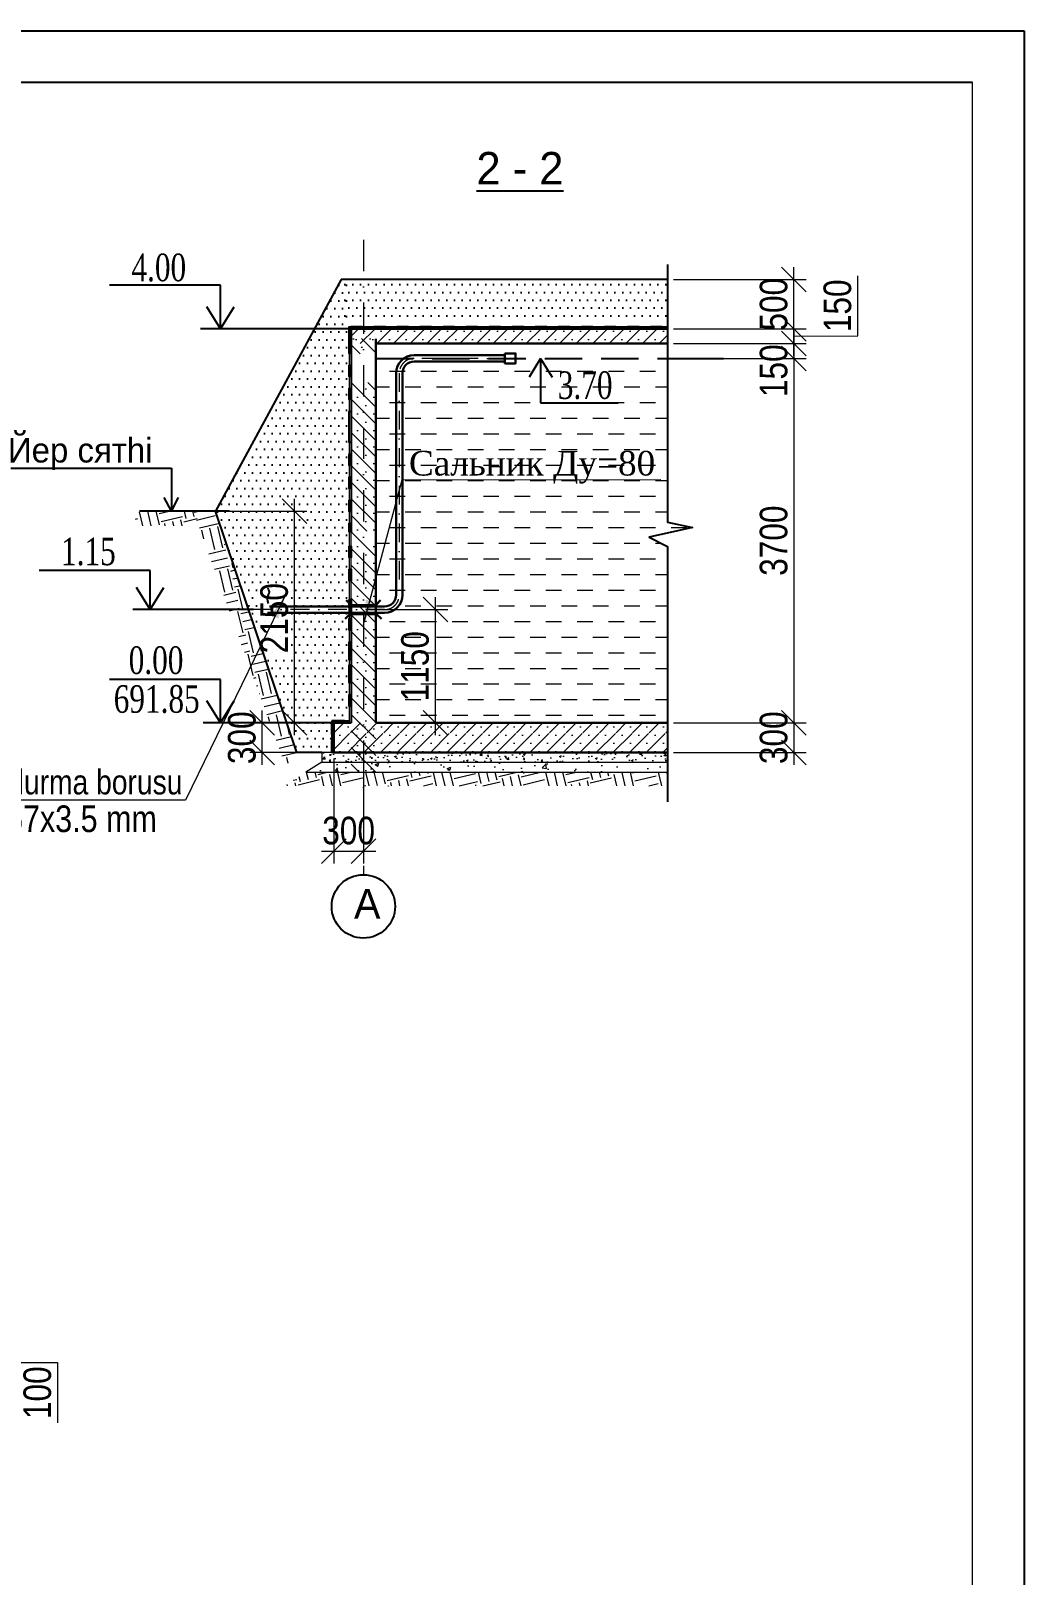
# Model space of a CAD drawing. Header units: millimetres. Extents: x 1177285 to 1225570, y -905119 to -683091.
# Drawn here: x 1215494 to 1225570, y -858429 to -842756 of the extents above; entities that cross this region are included whole.
import ezdxf

# ---------------------------------------------------------------- set-up
doc = ezdxf.new("R2010")
doc.units = ezdxf.units.MM
doc.linetypes.add('DASHDOT', pattern=[25.4, 12.7, -6.35, 0, -6.35])
doc.linetypes.add('DASHEDX2', pattern=[38.1, 25.4, -12.7])
doc.layers.add('Annotation - Text', color=7, linetype='Continuous')
doc.layers.add('Layer3', color=7, linetype='Continuous', lineweight=13)
doc.styles.add('400', font='times.ttf', dxfattribs={"width": 0.75, "height": 300})
doc.styles.get("Standard").update_dxf_attribs({"font": 'a3ar(la).ttf'})
doc.styles.add('style3', font='ARIAAL_.TTF', dxfattribs={"height": 300})
doc.styles.add('style6', font='ARIALN.TTF', dxfattribs={"height": 300})
doc.styles.add('Times New  Roman', font='times.ttf')
doc.styles.add('yazitipi', font='ARIALN.TTF')
doc.dimstyles.new('sevda', dxfattribs={"dimscale": 100, "dimtxt": 2.8, "dimasz": 2.5, "dimexe": 1.25, "dimexo": 0.625, "dimtad": 1, "dimtxsty": 'yazitipi', "dimblk": 'OBLIQUE', "dimcen": 2.5, "dimdle": 1.25, "dimclrd": 253, "dimclre": 253, "dimclrt": 73, "dimaunit": 1, "dimadec": 3, "dimazin": 0, "dimtfac": 1, "dimtmove": 1, "dimatfit": 3, "dimfxl": 1, "dimlwd": 13, "dimlwe": 13, "dimarcsym": 0})

# ---------------------------------------------------------------- blocks, each defined once
blk = doc.blocks.new('ntnntyht')
at = {"color": 1, "lineweight": 25}
blk.add_line((1961564, -20955), (2003567, -20955), dxfattribs=at)
at = {"lineweight": 25}
blk.add_line((2003567, -20955), (2003567, -50629), dxfattribs=at)
at = {"color": 1, "lineweight": 25, "ltscale": 15}
blk.add_line((2003045, -21477), (1963653, -21477), dxfattribs=at)
at = {"lineweight": 5, "ltscale": 15}
blk.add_line((2003045, -50106), (2003045, -21477), dxfattribs=at)
blk = doc.blocks.new('_Oblique')
at = {"color": 0, "linetype": 'ByBlock', "lineweight": -2}
blk.add_line((-0.5, -0.5), (0.5, 0.5), dxfattribs=at)
blk = doc.blocks.new('*D136')
at = {"color": 253, "lineweight": 13, "ltscale": 15, "transparency": 16777216}
for p, q in [((1218567, -850142), (1218567, -851205)), ((1218867, -850142), (1218867, -851205)), ((1218442, -851080), (1218992, -851080))]:
    blk.add_line(p, q, dxfattribs=at)
at = {"layer": 'Defpoints', "color": 0, "lineweight": 30, "ltscale": 15, "transparency": 16777216}
for p in [(1218567, -850080), (1218867, -850080), (1218867, -851080)]:
    blk.add_point(p, dxfattribs=at)
at = {"color": 253, "lineweight": 13, "ltscale": 15, "transparency": 16777216, "xscale": 250, "yscale": 250, "zscale": 250, "rotation": 180}
blk.add_blockref('_Oblique', (1218567, -851080), dxfattribs=at)
at = {"color": 253, "lineweight": 13, "ltscale": 15, "transparency": 16777216, "xscale": 250, "yscale": 250, "zscale": 250}
blk.add_blockref('_Oblique', (1218867, -851080), dxfattribs=at)
at = {"color": 73, "ltscale": 15, "transparency": 16777216, "insert": (1218717, -850874), "char_height": 280, "attachment_point": 5, "style": 'yazitipi'}
blk.add_mtext('300', dxfattribs=at)
blk = doc.blocks.new('*D129')
at = {"color": 253, "lineweight": 13, "ltscale": 15, "transparency": 16777216}
for p, q in [((1217840, -850205), (1217840, -849655)), ((1218059, -849780), (1217715, -849780)), ((1218270, -850080), (1217715, -850080))]:
    blk.add_line(p, q, dxfattribs=at)
at = {"layer": 'Defpoints', "color": 0, "lineweight": 30, "ltscale": 15, "transparency": 16777216}
for p in [(1217840, -849780), (1218122, -849780), (1218332, -850080)]:
    blk.add_point(p, dxfattribs=at)
at = {"color": 253, "lineweight": 13, "ltscale": 15, "transparency": 16777216, "xscale": 250, "yscale": 250, "zscale": 250}
for p, rotation in [((1217840, -849780), 90), ((1217840, -850080), 270)]:
    blk.add_blockref('_Oblique', p, dxfattribs=dict(at, rotation=rotation))
at = {"color": 73, "ltscale": 15, "transparency": 16777216, "insert": (1217635, -849930), "char_height": 280, "attachment_point": 5, "rotation": 90, "style": 'yazitipi'}
blk.add_mtext('300', dxfattribs=at)
blk = doc.blocks.new('*D130')
at = {"color": 253, "lineweight": 13, "ltscale": 15, "transparency": 16777216}
for p, q in [((1217428, -847630), (1218293, -847630)), ((1218168, -849905), (1218168, -847505)), ((1218173, -849780), (1218043, -849780))]:
    blk.add_line(p, q, dxfattribs=at)
at = {"layer": 'Defpoints', "color": 0, "lineweight": 30, "ltscale": 15, "transparency": 16777216}
for p in [(1217366, -847630), (1218168, -847630), (1218236, -849780)]:
    blk.add_point(p, dxfattribs=at)
at = {"color": 253, "lineweight": 13, "ltscale": 15, "transparency": 16777216, "xscale": 250, "yscale": 250, "zscale": 250}
for p, rotation in [((1218168, -847630), 90), ((1218168, -849780), 270)]:
    blk.add_blockref('_Oblique', p, dxfattribs=dict(at, rotation=rotation))
at = {"color": 73, "ltscale": 15, "transparency": 16777216, "insert": (1217963, -848717), "char_height": 280, "attachment_point": 5, "rotation": 90, "style": 'yazitipi'}
blk.add_mtext('2150', dxfattribs=at)
blk = doc.blocks.new('*D131')
at = {"color": 253, "lineweight": 13, "ltscale": 15, "transparency": 16777216}
for p, q in [((1223882, -845851), (1223882, -845241)), ((1223235, -846055), (1223235, -845655)), ((1222013, -845780), (1223360, -845780)), ((1223235, -845855), (1223882, -845851)), ((1222013, -845930), (1223360, -845930))]:
    blk.add_line(p, q, dxfattribs=at)
at = {"layer": 'Defpoints', "color": 0, "lineweight": 30, "ltscale": 15, "transparency": 16777216}
for p in [(1221951, -845780), (1223235, -845780), (1221951, -845930)]:
    blk.add_point(p, dxfattribs=at)
at = {"color": 253, "lineweight": 13, "ltscale": 15, "transparency": 16777216, "xscale": 250, "yscale": 250, "zscale": 250}
for p, rotation in [((1223235, -845780), 90), ((1223235, -845930), 270)]:
    blk.add_blockref('_Oblique', p, dxfattribs=dict(at, rotation=rotation))
at = {"color": 73, "ltscale": 15, "transparency": 16777216, "insert": (1223677, -845546), "char_height": 280, "attachment_point": 5, "rotation": 90, "style": 'yazitipi'}
blk.add_mtext('150', dxfattribs=at)
blk = doc.blocks.new('*D132')
at = {"color": 253, "lineweight": 13, "ltscale": 15, "transparency": 16777216}
for p, q in [((1222013, -845280), (1223360, -845280)), ((1223235, -845905), (1223235, -845155)), ((1222013, -845780), (1223360, -845780))]:
    blk.add_line(p, q, dxfattribs=at)
at = {"layer": 'Defpoints', "color": 0, "lineweight": 30, "ltscale": 15, "transparency": 16777216}
for p in [(1221951, -845280), (1223235, -845280), (1221951, -845780)]:
    blk.add_point(p, dxfattribs=at)
at = {"color": 253, "lineweight": 13, "ltscale": 15, "transparency": 16777216, "xscale": 250, "yscale": 250, "zscale": 250}
for p, rotation in [((1223235, -845280), 90), ((1223235, -845780), 270)]:
    blk.add_blockref('_Oblique', p, dxfattribs=dict(at, rotation=rotation))
at = {"color": 73, "ltscale": 15, "transparency": 16777216, "insert": (1223030, -845530), "char_height": 280, "attachment_point": 5, "rotation": 90, "style": 'yazitipi'}
blk.add_mtext('500', dxfattribs=at)
blk = doc.blocks.new('*D133')
at = {"color": 253, "lineweight": 13, "ltscale": 15, "transparency": 16777216}
for p, q in [((1223235, -845805), (1223235, -846205)), ((1222013, -845930), (1223360, -845930)), ((1222916, -846080), (1223360, -846080))]:
    blk.add_line(p, q, dxfattribs=at)
at = {"layer": 'Defpoints', "color": 0, "lineweight": 30, "ltscale": 15, "transparency": 16777216}
for p in [(1221951, -845930), (1222854, -846080), (1223235, -846080)]:
    blk.add_point(p, dxfattribs=at)
at = {"color": 253, "lineweight": 13, "ltscale": 15, "transparency": 16777216, "xscale": 250, "yscale": 250, "zscale": 250}
for p, rotation in [((1223235, -845930), 90), ((1223235, -846080), 270)]:
    blk.add_blockref('_Oblique', p, dxfattribs=dict(at, rotation=rotation))
at = {"color": 73, "ltscale": 15, "transparency": 16777216, "insert": (1223030, -846205), "char_height": 280, "attachment_point": 5, "rotation": 90, "style": 'yazitipi'}
blk.add_mtext('150', dxfattribs=at)
blk = doc.blocks.new('*D134')
at = {"color": 253, "lineweight": 13, "ltscale": 15, "transparency": 16777216}
for p, q in [((1223235, -845955), (1223235, -849905)), ((1222013, -846080), (1223360, -846080)), ((1222013, -849780), (1223360, -849780))]:
    blk.add_line(p, q, dxfattribs=at)
at = {"layer": 'Defpoints', "color": 0, "lineweight": 30, "ltscale": 15, "transparency": 16777216}
for p in [(1221951, -846080), (1221951, -849780), (1223235, -849780)]:
    blk.add_point(p, dxfattribs=at)
at = {"color": 253, "lineweight": 13, "ltscale": 15, "transparency": 16777216, "xscale": 250, "yscale": 250, "zscale": 250}
for p, rotation in [((1223235, -846080), 90), ((1223235, -849780), 270)]:
    blk.add_blockref('_Oblique', p, dxfattribs=dict(at, rotation=rotation))
at = {"color": 73, "ltscale": 15, "transparency": 16777216, "insert": (1223030, -847930), "char_height": 280, "attachment_point": 5, "rotation": 90, "style": 'yazitipi'}
blk.add_mtext('3700', dxfattribs=at)
blk = doc.blocks.new('*D135')
at = {"color": 253, "lineweight": 13, "ltscale": 15, "transparency": 16777216}
for p, q in [((1223235, -849655), (1223235, -850205)), ((1222013, -849780), (1223360, -849780)), ((1222013, -850080), (1223360, -850080))]:
    blk.add_line(p, q, dxfattribs=at)
at = {"layer": 'Defpoints', "color": 0, "lineweight": 30, "ltscale": 15, "transparency": 16777216}
for p in [(1221951, -849780), (1221951, -850080), (1223235, -850080)]:
    blk.add_point(p, dxfattribs=at)
at = {"color": 253, "lineweight": 13, "ltscale": 15, "transparency": 16777216, "xscale": 250, "yscale": 250, "zscale": 250}
for p, rotation in [((1223235, -849780), 90), ((1223235, -850080), 270)]:
    blk.add_blockref('_Oblique', p, dxfattribs=dict(at, rotation=rotation))
at = {"color": 73, "ltscale": 15, "transparency": 16777216, "insert": (1223030, -849930), "char_height": 280, "attachment_point": 5, "rotation": 90, "style": 'yazitipi'}
blk.add_mtext('300', dxfattribs=at)
blk = doc.blocks.new('*D153')
at = {"color": 253, "lineweight": 13, "ltscale": 15, "transparency": 16777216}
for p, q in [((1215203, -856045), (1215203, -856495)), ((1214732, -856170), (1215328, -856170)), ((1214661, -856370), (1215328, -856370)), ((1215203, -856270), (1215765, -856273)), ((1215765, -856273), (1215765, -856883))]:
    blk.add_line(p, q, dxfattribs=at)
at = {"layer": 'Defpoints', "color": 0, "lineweight": 30, "ltscale": 15, "transparency": 16777216}
for p in [(1214669, -856170), (1214599, -856370), (1215203, -856370)]:
    blk.add_point(p, dxfattribs=at)
at = {"color": 253, "lineweight": 13, "ltscale": 15, "transparency": 16777216, "xscale": 250, "yscale": 250, "zscale": 250}
for p, rotation in [((1215203, -856170), 90), ((1215203, -856370), 270)]:
    blk.add_blockref('_Oblique', p, dxfattribs=dict(at, rotation=rotation))
at = {"color": 73, "ltscale": 15, "transparency": 16777216, "insert": (1215560, -856578), "char_height": 280, "attachment_point": 5, "rotation": 90, "style": 'yazitipi'}
blk.add_mtext('100', dxfattribs=at)
blk = doc.blocks.new('*D168')
at = {"color": 253, "lineweight": 13, "ltscale": 15, "transparency": 16777216}
for p, q in [((1219597, -849905), (1219597, -848505)), ((1218929, -848630), (1219722, -848630)), ((1219054, -849780), (1219722, -849780))]:
    blk.add_line(p, q, dxfattribs=at)
at = {"layer": 'Defpoints', "color": 0, "lineweight": 30, "ltscale": 15, "transparency": 16777216}
for p in [(1218867, -848630), (1219597, -848630), (1218992, -849780)]:
    blk.add_point(p, dxfattribs=at)
at = {"color": 253, "lineweight": 13, "ltscale": 15, "transparency": 16777216, "xscale": 250, "yscale": 250, "zscale": 250}
for p, rotation in [((1219597, -848630), 90), ((1219597, -849780), 270)]:
    blk.add_blockref('_Oblique', p, dxfattribs=dict(at, rotation=rotation))
at = {"color": 73, "lineweight": 30, "ltscale": 15, "transparency": 16777216, "insert": (1219392, -849205), "char_height": 280, "attachment_point": 5, "rotation": 90, "style": 'yazitipi'}
blk.add_mtext('1150', dxfattribs=at)

msp = doc.modelspace()

# ---------------------------------------------------------------- hatches: boundary and pattern name
at = {"ltscale": 15}
h = msp.add_hatch(dxfattribs=at)
h.set_pattern_fill('DOTS', color=256, scale=50)
h.set_pattern_definition([(0, (359501.16, -145168.674), (39.6875, 79.375), [0, -79.375])])
edge = h.paths.add_edge_path()
edge.add_line((1218721.816, -845279.652), (1218641.816, -845279.652))
edge.add_line((1218641.816, -845279.652), (1218024.823, -846416.063))
edge.add_line((1218721.816, -845698.357), (1218721.816, -845279.652))
edge.add_line((1218546.816, -849759.652), (1218675.475, -849759.652))
edge.add_line((1218675.475, -849759.652), (1218721.816, -849759.652))
edge.add_line((1218721.816, -849759.652), (1218721.816, -847079.652))
edge.add_line((1218721.816, -847079.652), (1218721.816, -845698.357))
edge.add_line((1218024.823, -846416.063), (1217365.929, -847629.652))
edge.add_line((1217365.929, -847629.652), (1218191.816, -850079.652))
edge.add_line((1218191.816, -850079.652), (1218546.816, -850079.652))
edge.add_line((1218546.816, -850079.652), (1218546.816, -849759.652))
h = msp.add_hatch(dxfattribs=at)
h.set_pattern_fill('DOTS', color=256, scale=50)
h.set_pattern_definition([(0, (145410.915, -54358.26), (39.6875, 79.375), [0, -79.375])])
h.paths.add_polyline_path([(1218641.816, -845659.652), (1221950.788, -845659.652), (1221950.788, -845279.652), (1218641.816, -845279.652)])
at = {"lineweight": 0, "ltscale": 15}
h = msp.add_hatch(color=256, dxfattribs=at)
h.dxf.hatch_style = 1
h.paths.add_polyline_path([(1218721.816, -845779.652), (1218741.816, -845779.652), (1218741.816, -845896.637), (1218721.816, -845896.637)])
h = msp.add_hatch(color=256, dxfattribs=at)
h.dxf.hatch_style = 1
h.paths.add_polyline_path([(1218738.723, -845759.652), (1218738.723, -845779.652), (1218855.708, -845779.652), (1218855.708, -845759.652)])
at = {"lineweight": 5, "ltscale": 5000}
h = msp.add_hatch(dxfattribs=at)
h.set_pattern_fill('SACNCR', color=109, scale=50)
h.set_pattern_definition([(45, (349870.71, -153508.98), (-84.189901, 84.189901), []), (45, (349954.9, -153508.98), (-84.189901, 84.189901), [0, -119.0625])])
h.paths.add_polyline_path([(1221950.788, -845780.231), (1221950.788, -845779.652), (1218741.816, -845779.652), (1218741.816, -845780.231)])
h.paths.add_polyline_path([(1221950.788, -845780.131), (1221950.788, -845929.551), (1218741.816, -845929.752), (1218741.816, -845780.332)])
h = msp.add_hatch(dxfattribs=at)
h.set_pattern_fill('SACNCR', color=109, scale=50, angle=-90)
h.set_pattern_definition([(315, (1910891.7, 22957.44), (84.189901, 84.189901), []), (315, (1910891.7, 22873.25), (84.189901, 84.189901), [0, -119.0625])])
edge = h.paths.add_edge_path()
edge.add_line((1218866.816, -845879.652), (1218867.21, -846033.567))
edge.add_line((1218867.21, -846033.567), (1218741.816, -846030.607))
edge.add_line((1218741.816, -846030.607), (1218741.816, -845879.497))
edge.add_line((1218741.816, -845879.497), (1218866.816, -845879.497))
h.paths.add_polyline_path([(1218866.816, -845879.652), (1218993.442, -845879.652), (1218991.816, -846033.567), (1218867.255, -846033.567)])
at = {"lineweight": 0, "ltscale": 15}
h = msp.add_hatch(color=256, dxfattribs=at)
h.dxf.hatch_style = 1
h.paths.add_polyline_path([(1218972.693, -845759.652), (1218972.693, -845779.652), (1219089.678, -845779.652), (1219089.678, -845759.652)])
h = msp.add_hatch(color=256, dxfattribs=at)
h.dxf.hatch_style = 1
h.paths.add_polyline_path([(1219206.663, -845759.652), (1219206.663, -845779.652), (1219323.648, -845779.652), (1219323.648, -845759.652)])
h = msp.add_hatch(color=256, dxfattribs=at)
h.dxf.hatch_style = 1
h.paths.add_polyline_path([(1219440.633, -845759.652), (1219440.633, -845779.652), (1219557.618, -845779.652), (1219557.618, -845759.652)])
h = msp.add_hatch(color=256, dxfattribs=at)
h.dxf.hatch_style = 1
h.paths.add_polyline_path([(1219674.604, -845759.652), (1219674.604, -845779.652), (1219791.589, -845779.652), (1219791.589, -845759.652)])
h = msp.add_hatch(color=256, dxfattribs=at)
h.dxf.hatch_style = 1
h.paths.add_polyline_path([(1219908.574, -845759.652), (1219908.574, -845779.652), (1220025.559, -845779.652), (1220025.559, -845759.652)])
h = msp.add_hatch(color=256, dxfattribs=at)
h.dxf.hatch_style = 1
h.paths.add_polyline_path([(1220142.544, -845759.652), (1220142.544, -845779.652), (1220259.529, -845779.652), (1220259.529, -845759.652)])
h = msp.add_hatch(color=256, dxfattribs=at)
h.dxf.hatch_style = 1
h.paths.add_polyline_path([(1220376.319, -845759.652), (1220376.319, -845779.652), (1220493.304, -845779.652), (1220493.304, -845759.652)])
h = msp.add_hatch(color=256, dxfattribs=at)
h.dxf.hatch_style = 1
h.paths.add_polyline_path([(1220610.289, -845759.652), (1220610.289, -845779.652), (1220727.274, -845779.652), (1220727.274, -845759.652)])
h = msp.add_hatch(color=256, dxfattribs=at)
h.dxf.hatch_style = 1
h.paths.add_polyline_path([(1220844.26, -845759.652), (1220844.26, -845779.652), (1220961.245, -845779.652), (1220961.245, -845759.652)])
h = msp.add_hatch(color=256, dxfattribs=at)
h.dxf.hatch_style = 1
h.paths.add_polyline_path([(1221078.23, -845759.652), (1221078.23, -845779.652), (1221195.215, -845779.652), (1221195.215, -845759.652)])
h = msp.add_hatch(color=256, dxfattribs=at)
h.dxf.hatch_style = 1
h.paths.add_polyline_path([(1221312.2, -845759.652), (1221312.2, -845779.652), (1221429.185, -845779.652), (1221429.185, -845759.652)])
h = msp.add_hatch(color=256, dxfattribs=at)
h.dxf.hatch_style = 1
h.paths.add_polyline_path([(1221546.17, -845759.652), (1221546.17, -845779.652), (1221663.155, -845779.652), (1221663.155, -845759.652)])
h = msp.add_hatch(color=256, dxfattribs=at)
h.dxf.hatch_style = 1
h.paths.add_polyline_path([(1221780.141, -845759.652), (1221780.141, -845779.652), (1221897.126, -845779.652), (1221897.126, -845759.652)])
h = msp.add_hatch(color=256, dxfattribs=at)
h.dxf.hatch_style = 1
h.paths.add_polyline_path([(1218721.816, -845913.622), (1218741.816, -845913.622), (1218741.816, -846030.607), (1218721.816, -846030.607)])
h = msp.add_hatch(color=256, dxfattribs=at)
h.dxf.hatch_style = 1
h.paths.add_polyline_path([(1218721.816, -846147.592), (1218741.816, -846147.592), (1218741.816, -846264.577), (1218721.816, -846264.577)])
h = msp.add_hatch(dxfattribs=at)
h.set_pattern_fill('DASH', color=4, scale=50)
h.set_pattern_definition([(0, (350451.16, -145169.67), (158.75, 158.75), [158.75, -158.75])])
h.paths.add_polyline_path([(1218991.816, -849779.652), (1218991.816, -846079.652), (1221950.788, -846079.652), (1221950.788, -847742.926), (1222204.079, -847797.405), (1221766.306, -847892.734), (1221950.788, -847988.065), (1221950.788, -849779.652)])
at = {"lineweight": 5, "ltscale": 5000}
h = msp.add_hatch(dxfattribs=at)
h.set_pattern_fill('SACNCR', color=109, scale=50, angle=-90)
h.set_pattern_definition([(315, (1921034.03, 23713), (84.189901, 84.189901), []), (315, (1921034.03, 23628.8), (84.189901, 84.189901), [0, -119.0625])])
edge = h.paths.add_edge_path()
edge.add_line((1218841.816, -847429.652), (1218741.816, -847429.652))
edge.add_line((1218741.816, -847429.652), (1218741.816, -848629.652))
edge.add_line((1218791.816, -848629.652), (1218841.816, -848629.652))
edge.add_line((1218841.816, -848629.652), (1218841.816, -847429.652))
edge = h.paths.add_edge_path()
edge.add_line((1218841.816, -848629.652), (1218741.816, -848629.652))
edge.add_line((1218741.816, -848629.652), (1218741.816, -850279.652))
edge.add_line((1218741.967, -850279.652), (1218841.816, -850279.652))
edge.add_line((1218841.816, -850279.652), (1218841.816, -848629.652))
edge = h.paths.add_edge_path()
edge.add_line((1218941.816, -848629.652), (1218841.816, -848629.652))
edge.add_line((1218841.816, -848629.652), (1218841.816, -850279.652))
edge.add_line((1218841.816, -850279.652), (1218991.816, -850279.652))
edge.add_line((1218991.816, -850279.652), (1218991.816, -848629.652))
h.paths.add_polyline_path([(1218991.816, -846325.737), (1218841.816, -846325.737), (1218841.816, -847429.652), (1218991.816, -847429.652)])
h.paths.add_polyline_path([(1218841.816, -847429.652), (1218841.816, -846325.737), (1218741.816, -846325.737), (1218741.816, -847429.652)])
h.paths.add_polyline_path([(1218991.816, -847925.737), (1218841.816, -847925.737), (1218841.816, -848629.652), (1218991.816, -848629.652)])
h.paths.add_polyline_path([(1218841.816, -847833.567), (1218991.816, -847833.567), (1218991.816, -847429.652), (1218841.816, -847429.652)])
at = {"lineweight": 0, "ltscale": 15}
h = msp.add_hatch(color=256, dxfattribs=at)
h.dxf.hatch_style = 1
h.paths.add_polyline_path([(1218721.816, -846381.563), (1218741.816, -846381.563), (1218741.816, -846498.548), (1218721.816, -846498.548)])
h = msp.add_hatch(color=256, dxfattribs=at)
h.dxf.hatch_style = 1
h.paths.add_polyline_path([(1218721.816, -846615.533), (1218741.816, -846615.533), (1218741.816, -846932.518), (1218721.816, -846932.518)])
h = msp.add_hatch(color=256, dxfattribs=at)
h.dxf.hatch_style = 1
h.paths.add_polyline_path([(1218721.816, -847049.503), (1218741.816, -847049.503), (1218741.816, -847166.488), (1218721.816, -847166.488)])
h = msp.add_hatch(color=256, dxfattribs=at)
h.dxf.hatch_style = 1
h.paths.add_polyline_path([(1218721.816, -847283.473), (1218741.816, -847283.473), (1218741.816, -847400.458), (1218721.816, -847400.458)])
h = msp.add_hatch(color=256, dxfattribs=at)
h.dxf.hatch_style = 1
h.paths.add_polyline_path([(1218721.816, -847517.444), (1218741.816, -847517.444), (1218741.816, -847634.429), (1218721.816, -847634.429)])
h = msp.add_hatch(color=256, dxfattribs=at)
h.dxf.hatch_style = 1
h.paths.add_polyline_path([(1218721.816, -847751.414), (1218741.816, -847751.414), (1218741.816, -847838.913), (1218721.816, -847838.913)])
h = msp.add_hatch(color=256, dxfattribs=at)
h.dxf.hatch_style = 1
h.paths.add_polyline_path([(1218721.816, -847985.384), (1218741.816, -847985.384), (1218741.816, -848102.369), (1218721.816, -848102.369)])
h = msp.add_hatch(color=256, dxfattribs=at)
h.dxf.hatch_style = 1
h.paths.add_polyline_path([(1218721.816, -848219.354), (1218741.816, -848219.354), (1218741.816, -848336.339), (1218721.816, -848336.339)])
h = msp.add_hatch(color=256, dxfattribs=at)
h.dxf.hatch_style = 1
h.paths.add_polyline_path([(1218721.816, -848525.918), (1218741.816, -848525.918), (1218741.816, -848612.903), (1218721.816, -848612.903)])
h = msp.add_hatch(color=256, dxfattribs=at)
h.dxf.hatch_style = 1
h.paths.add_polyline_path([(1218721.816, -848687.295), (1218741.816, -848687.295), (1218741.816, -848604.28), (1218721.816, -848604.28)])
h = msp.add_hatch(color=256, dxfattribs=at)
h.dxf.hatch_style = 1
h.paths.add_polyline_path([(1218721.816, -848721.265), (1218741.816, -848721.265), (1218741.816, -848838.25), (1218721.816, -848838.25)])
h = msp.add_hatch(color=256, dxfattribs=at)
h.dxf.hatch_style = 1
h.paths.add_polyline_path([(1218721.816, -848955.235), (1218741.816, -848955.235), (1218741.816, -849072.22), (1218721.816, -849072.22)])
h = msp.add_hatch(color=256, dxfattribs=at)
h.dxf.hatch_style = 1
h.paths.add_polyline_path([(1218721.816, -849023.176), (1218741.816, -849023.176), (1218741.816, -849140.161), (1218721.816, -849140.161)])
h = msp.add_hatch(color=256, dxfattribs=at)
h.dxf.hatch_style = 1
h.paths.add_polyline_path([(1218721.816, -849189.205), (1218741.816, -849189.205), (1218741.816, -849306.191), (1218721.816, -849306.191)])
h = msp.add_hatch(color=256, dxfattribs=at)
h.dxf.hatch_style = 1
h.paths.add_polyline_path([(1218721.816, -849257.146), (1218741.816, -849257.146), (1218741.816, -849374.131), (1218721.816, -849374.131)])
h = msp.add_hatch(color=256, dxfattribs=at)
h.dxf.hatch_style = 1
h.paths.add_polyline_path([(1218721.816, -849491.116), (1218741.816, -849491.116), (1218741.816, -849608.101), (1218721.816, -849608.101)])
h = msp.add_hatch(color=256, dxfattribs=at)
h.dxf.hatch_style = 1
h.paths.add_polyline_path([(1218546.816, -849779.652), (1218566.816, -849779.652), (1218566.816, -849896.637), (1218546.816, -849896.637)])
at = {"lineweight": 5, "ltscale": 5000}
h = msp.add_hatch(dxfattribs=at)
h.set_pattern_fill('SACNCR', color=109, scale=50)
h.set_pattern_definition([(45, (349620.71, -157608.98), (-84.189901, 84.189901), []), (45, (349704.9, -157608.98), (-84.189901, 84.189901), [0, -119.0625])])
edge = h.paths.add_edge_path()
edge.add_line((1218566.816, -850079.652), (1218566.816, -849879.652))
edge.add_line((1218566.816, -849879.652), (1221950.788, -849879.652))
edge.add_line((1221950.788, -849879.652), (1221950.788, -850079.652))
edge.add_line((1221950.788, -850079.652), (1218546.816, -850079.652))
edge = h.paths.add_edge_path()
edge.add_line((1221950.788, -849781.105), (1221950.788, -849885.556))
edge.add_line((1221950.788, -849885.556), (1218566.816, -849888.144))
edge.add_line((1218566.816, -849888.144), (1218566.816, -849788.144))
edge.add_line((1218566.816, -849779.652), (1221950.788, -849779.652))
at = {"lineweight": 0, "ltscale": 15}
h = msp.add_hatch(color=256, dxfattribs=at)
h.dxf.hatch_style = 1
h.paths.add_polyline_path([(1218675.475, -849759.652), (1218675.475, -849779.652), (1218558.49, -849779.652), (1218558.49, -849759.652)])
h = msp.add_hatch(color=256, dxfattribs=at)
h.dxf.hatch_style = 1
h.paths.add_polyline_path([(1218546.816, -849962.667), (1218566.816, -849962.667), (1218566.816, -850079.652), (1218546.816, -850079.652)])
at = {"lineweight": 5, "ltscale": 5}
h = msp.add_hatch(dxfattribs=at)
h.set_pattern_fill('AR-CONC', color=4)
h.set_pattern_definition([(50, (426284.22, -147759.03), (182.18467, -15.939086), [19.05, -209.55]), (355, (426284.22, -147759.03), (-35.24342, 191.056845), [15.24, -167.640584]), (100.451445, (426299.4, -147760.35), (146.941247, 175.117752), [16.19001, -178.090245]), (46.1842, (426284.22, -147708.23), (271.07904, -42.04233), [28.575, -314.325]), (96.635558, (426306.81, -147711.73), (237.404134, 247.426125), [24.28502, -267.13561]), (351.18415, (426284.22, -147708.23), (237.404134, 247.426125), [22.85997, -251.45973]), (21, (426309.62, -147720.93), (151.614391, -102.265198), [19.05, -209.55]), (326, (426309.62, -147720.93), (61.802028, 184.187966), [15.24, -167.64]), (71.451445, (426322.26, -147729.45), (213.41642, 81.92277), [16.19001, -178.089938]), (37.5, (426284.224, -147759.026), (3.0886033, 84.555039), [0, -165.608, 0, -170.18, 0, -168.275]), (7.5, (426284.22, -147759.03), (66.8196625, 100.180575), [0, -97.028, 0, -161.798, 0, -64.135]), (327.5, (426227.58, -147759.026), (135.590595, -5.728744), [0, -63.5, 0, -198.12, 0, -262.89]), (317.5, (426202.18, -147759.03), (148.129181, 25.426491), [0, -82.55, 0, -131.572, 0, -186.69])])
h.paths.add_polyline_path([(1221950.788, -850079.652), (1221950.788, -850179.652), (1218446.377, -850179.652), (1218446.377, -850079.652)])
at = {"lineweight": 13}
h = msp.add_hatch(dxfattribs=at)
h.set_pattern_fill('AR-CONC', color=256, scale=2)
h.set_pattern_definition([(50, (2601, 869.4), (364.36934, -31.87817), [38.1, -419.1]), (355, (2601, 869.4), (-70.48684, 382.11369), [30.48, -335.28117]), (100.451445, (2631.37, 866.75), (293.882494, 350.2355), [32.38002, -356.18049]), (46.1842, (2601, 971), (542.15808, -84.08466), [57.15, -628.65]), (96.635558, (2646.2, 964), (474.80827, 494.85225), [48.57005, -534.27122]), (351.18415, (2601, 971), (474.80827, 494.85225), [45.71993, -502.91946]), (21, (2651.8, 945.6), (303.22878, -204.530396), [38.1, -419.1]), (326, (2651.8, 945.6), (123.60406, 368.37593), [30.48, -335.28]), (71.451445, (2677.07, 928.56), (426.83284, 163.84554), [32.38002, -356.179875]), (37.5, (2601, 869.41), (6.177207, 169.110078), [0, -331.216, 0, -340.36, 0, -336.55]), (7.5, (2601, 869.4), (133.639325, 200.36115), [0, -194.056, 0, -323.596, 0, -128.27]), (327.5, (2487.72, 869.41), (271.18119, -11.457488), [0, -127, 0, -396.24, 0, -525.78]), (317.5, (2436.92, 869.4), (296.258363, 50.852982), [0, -165.1, 0, -263.144, 0, -373.38])])
h.paths.add_polyline_path([(1221950.788, -850179.652), (1221950.788, -850279.652), (1218281.605, -850279.652), (1218446.377, -850179.652)])
at = {"layer": 'Annotation - Text', "lineweight": 5, "ltscale": 20}
h = msp.add_hatch(dxfattribs=at)
h.set_pattern_fill('EARTH', color=253, scale=35, angle=-76.6397816)
h.set_pattern_definition([(283.360218, (345953.16, -146118.67), (267.590996, -164.8793), [222.25, -222.25]), (283.360218, (346034.24, -146099.42), (267.590996, -164.8793), [222.25, -222.25]), (283.360218, (346115.33, -146080.16), (267.590996, -164.8793), [222.25, -222.25]), (13.360218, (346148.78, -146100.77), (164.8793, 267.590996), [222.25, -222.25]), (13.360218, (346168.04, -146181.86), (164.8793, 267.590996), [222.25, -222.25]), (13.360218, (346187.3, -146262.94), (164.8793, 267.590996), [222.25, -222.25])])
h.paths.add_polyline_path([(1217215.189, -847780.137), (1217146.816, -847629.652), (1217215.189, -847780.137)])
h.paths.add_polyline_path([(1216595.46, -847629.652), (1217146.816, -847629.652), (1217215.189, -847780.137), (1216519.404, -847778.905)])
h.paths.add_polyline_path([(1217215.189, -847780.137), (1217215.189, -847780.137), (1217146.816, -847629.652), (1217146.816, -847629.652)])
h = msp.add_hatch(dxfattribs=at)
h.set_pattern_fill('EARTH', color=253, scale=35, angle=-76.6397816)
h.set_pattern_definition([(283.36022, (1245741.87, -774576.47), (267.591, -164.8793), [222.25, -222.25]), (283.36022, (1245822.96, -774557.21), (267.591, -164.8793), [222.25, -222.25]), (283.36022, (1245904.05, -774537.95), (267.591, -164.8793), [222.25, -222.25]), (13.36022, (1245937.5, -774558.56), (164.8793, 267.591), [222.25, -222.25]), (13.36022, (1245956.75, -774639.65), (164.8793, 267.591), [222.25, -222.25]), (13.36022, (1245976.01, -774720.74), (164.8793, 267.591), [222.25, -222.25])])
edge = h.paths.add_edge_path(flags=16)
edge.add_line((1218076.577, -850216.717), (1218191.816, -850079.652))
h.paths.add_polyline_path([(1217142.623, -847629.652), (1217349.074, -847629.652), (1218191.816, -850079.652), (1218076.577, -850216.717)])
h = msp.add_hatch(dxfattribs=at)
h.set_pattern_fill('EARTH', color=253, scale=35, angle=-76.6397816)
h.set_pattern_definition([(283.360218, (350451.16, -144568.67), (267.590996, -164.8793), [222.25, -222.25]), (283.360218, (350532.25, -144549.42), (267.590996, -164.8793), [222.25, -222.25]), (283.360218, (350613.34, -144530.16), (267.590996, -164.8793), [222.25, -222.25]), (13.360218, (350646.79, -144550.77), (164.8793, 267.590996), [222.25, -222.25]), (13.360218, (350666.05, -144631.86), (164.8793, 267.590996), [222.25, -222.25]), (13.360218, (350685.3, -144712.94), (164.8793, 267.590996), [222.25, -222.25])])
h.paths.add_polyline_path([(1221950.788, -850279.652), (1221950.788, -850417.98), (1218063.752, -850419.351), (1218281.605, -850279.652)])

# ---------------------------------------------------------------- linework, layer by layer
at = {"linetype": 'DASHDOT', "lineweight": 15, "ltscale": 25}
msp.add_line((1218866.816, -844877.659), (1218866.816, -851320.397), dxfattribs=at)
at = {"ltscale": 15}
for p, q in [((1218641.816, -845279.652), (1217365.929, -847629.652)), ((1221950.788, -845279.652), (1218641.816, -845279.652)), ((1218721.816, -845779.652), (1217214.146, -845779.652)), ((1218741.816, -845779.652), (1218741.816, -847833.567)), ((1218741.816, -845779.652), (1221950.788, -845779.652)), ((1221950.788, -846079.652), (1222519.738, -846079.652)), ((1217507.671, -847629.652), (1216595.46, -847629.652)), ((1218191.816, -850079.652), (1217365.929, -847629.652)), ((1218741.816, -848525.918), (1218741.816, -849779.652)), ((1217753.59, -848629.652), (1216528.543, -848629.652)), ((1218616.982, -849779.652), (1217242.64, -849779.652)), ((1218675.475, -849759.652), (1218546.816, -849759.652)), ((1218546.816, -849759.652), (1218546.816, -850079.652)), ((1218546.816, -849759.652), (1218546.816, -850079.652)), ((1218675.475, -849759.652), (1218721.816, -849759.652)), ((1218446.377, -850079.652), (1218191.816, -850079.652))]:
    msp.add_line(p, q, dxfattribs=at)
at = {"color": 7}
for p, q in [((1217418.875, -845335.416), (1216292.566, -845335.416)), ((1220665.219, -846530.732), (1221452.356, -846530.732)), ((1216704.778, -848231.806), (1215578.469, -848231.806)), ((1217418.875, -849337.583), (1216292.566, -849337.583))]:
    msp.add_line(p, q, dxfattribs=at)
at = {"color": 0}
for p, q in [((1217418.875, -845779.652), (1217418.875, -845335.416)), ((1220665.219, -846079.652), (1220665.219, -846530.732)), ((1216704.778, -848629.652), (1216704.778, -848231.806)), ((1217418.875, -849779.652), (1217418.875, -849337.583))]:
    msp.add_line(p, q, dxfattribs=at)
at = {"lineweight": 30, "ltscale": 15}
for p, q in [((1218991.816, -845879.652), (1218991.816, -848583.567)), ((1218991.816, -845929.652), (1221950.788, -845929.652)), ((1218991.816, -848433.567), (1218991.816, -849779.652))]:
    msp.add_line(p, q, dxfattribs=at)
at = {"linetype": 'DASHEDX2', "ltscale": 15}
msp.add_line((1218991.816, -846079.652), (1221950.788, -846079.652), dxfattribs=at)
at = {"color": 0, "lineweight": 25}
for p, q in [((1215290.811, -847194.416), (1216918.638, -847194.416)), ((1216918.638, -847194.416), (1216918.638, -847629.652)), ((1216918.638, -847629.652), (1216845.114, -847491.684)), ((1216918.638, -847629.652), (1216992.162, -847491.684))]:
    msp.add_line(p, q, dxfattribs=at)
at = {"color": 1, "lineweight": 9, "ltscale": 5}
for p, q in [((1218446.377, -850079.652), (1218446.377, -850179.652)), ((1218546.816, -850079.652), (1218446.816, -850079.652)), ((1218446.377, -850179.652), (1218281.605, -850279.652)), ((1218281.605, -850279.652), (1221950.788, -850279.652)), ((1218446.377, -850179.652), (1221950.788, -850179.652))]:
    msp.add_line(p, q, dxfattribs=at)
at = {"ltscale": 15}
for points in [[(1221950.788, -845128.398), (1221950.788, -847742.926), (1222204.079, -847797.405), (1221766.306, -847892.734), (1221950.788, -847988.065), (1221950.788, -850580.994)], [(1221950.788, -845779.652), (1218721.816, -845779.652), (1218721.816, -845759.652), (1221950.788, -845759.652)]]:
    msp.add_lwpolyline(points, dxfattribs=at)
at = {"color": 7, "ltscale": 15}
for points in [[(1217418.875, -845779.652), (1217280.273, -845555.308)], [(1217418.875, -845779.652), (1217557.477, -845555.308)], [(1220665.219, -846079.652), (1220547.408, -846270.344)], [(1220665.219, -846079.652), (1220783.031, -846270.344)], [(1216704.778, -848629.652), (1216566.176, -848405.308)], [(1216704.778, -848629.652), (1216843.38, -848405.308)], [(1217418.875, -849779.652), (1217280.273, -849555.308)], [(1217418.875, -849779.652), (1217557.477, -849555.308)]]:
    msp.add_lwpolyline(points, dxfattribs=at)
at = {"lineweight": 9, "ltscale": 15}
for points in [[(1218741.816, -848525.737), (1218741.816, -845779.652), (1218721.816, -845779.652), (1218721.816, -848525.918)], [(1218721.816, -848525.918), (1218721.816, -849779.652), (1218741.816, -849779.652), (1218741.816, -848525.737)]]:
    msp.add_lwpolyline(points, dxfattribs=at)
at = {"ltscale": 15}
for points in [[(1218721.816, -845779.652), (1218741.816, -845779.652), (1218741.816, -845896.637), (1218721.816, -845896.637)], [(1218721.816, -845896.637), (1218741.816, -845896.637), (1218741.816, -845913.622), (1218721.816, -845913.622)], [(1218738.723, -845759.652), (1218738.723, -845779.652), (1218855.708, -845779.652), (1218855.708, -845759.652)], [(1218972.693, -845759.652), (1218972.693, -845779.652), (1219089.678, -845779.652), (1219089.678, -845759.652)], [(1219206.663, -845759.652), (1219206.663, -845779.652), (1219323.648, -845779.652), (1219323.648, -845759.652)], [(1219440.633, -845759.652), (1219440.633, -845779.652), (1219557.618, -845779.652), (1219557.618, -845759.652)], [(1219674.604, -845759.652), (1219674.604, -845779.652), (1219791.589, -845779.652), (1219791.589, -845759.652)], [(1219908.574, -845759.652), (1219908.574, -845779.652), (1220025.559, -845779.652), (1220025.559, -845759.652)], [(1220142.544, -845759.652), (1220142.544, -845779.652), (1220259.529, -845779.652), (1220259.529, -845759.652)], [(1220376.319, -845759.652), (1220376.319, -845779.652), (1220493.304, -845779.652), (1220493.304, -845759.652)], [(1220610.289, -845759.652), (1220610.289, -845779.652), (1220727.274, -845779.652), (1220727.274, -845759.652)], [(1220844.26, -845759.652), (1220844.26, -845779.652), (1220961.245, -845779.652), (1220961.245, -845759.652)], [(1221078.23, -845759.652), (1221078.23, -845779.652), (1221195.215, -845779.652), (1221195.215, -845759.652)], [(1221312.2, -845759.652), (1221312.2, -845779.652), (1221429.185, -845779.652), (1221429.185, -845759.652)], [(1221546.17, -845759.652), (1221546.17, -845779.652), (1221663.155, -845779.652), (1221663.155, -845759.652)], [(1221780.141, -845759.652), (1221780.141, -845779.652), (1221897.126, -845779.652), (1221897.126, -845759.652)], [(1218721.816, -845913.622), (1218741.816, -845913.622), (1218741.816, -846030.607), (1218721.816, -846030.607)], [(1218721.816, -846147.592), (1218741.816, -846147.592), (1218741.816, -846264.577), (1218721.816, -846264.577)], [(1218721.816, -846381.563), (1218741.816, -846381.563), (1218741.816, -846498.548), (1218721.816, -846498.548)], [(1218721.816, -846615.533), (1218741.816, -846615.533), (1218741.816, -846932.518), (1218721.816, -846932.518)], [(1218721.816, -847049.503), (1218741.816, -847049.503), (1218741.816, -847166.488), (1218721.816, -847166.488)], [(1218721.816, -847283.473), (1218741.816, -847283.473), (1218741.816, -847400.458), (1218721.816, -847400.458)], [(1218721.816, -847517.444), (1218741.816, -847517.444), (1218741.816, -847634.429), (1218721.816, -847634.429)], [(1218721.816, -847751.414), (1218741.816, -847751.414), (1218741.816, -847838.913), (1218721.816, -847838.913)], [(1218721.816, -847985.384), (1218741.816, -847985.384), (1218741.816, -848102.369), (1218721.816, -848102.369)], [(1218721.816, -848219.354), (1218741.816, -848219.354), (1218741.816, -848336.339), (1218721.816, -848336.339)], [(1218721.816, -848525.918), (1218741.816, -848525.918), (1218741.816, -848612.903), (1218721.816, -848612.903)], [(1218721.816, -848687.295), (1218741.816, -848687.295), (1218741.816, -848604.28), (1218721.816, -848604.28)], [(1218721.816, -848721.265), (1218741.816, -848721.265), (1218741.816, -848838.25), (1218721.816, -848838.25)], [(1218721.816, -848955.235), (1218741.816, -848955.235), (1218741.816, -849072.22), (1218721.816, -849072.22)], [(1218721.816, -849023.176), (1218741.816, -849023.176), (1218741.816, -849140.161), (1218721.816, -849140.161)], [(1218721.816, -849189.205), (1218741.816, -849189.205), (1218741.816, -849306.191), (1218721.816, -849306.191)], [(1218721.816, -849257.146), (1218741.816, -849257.146), (1218741.816, -849374.131), (1218721.816, -849374.131)], [(1218721.816, -849491.116), (1218741.816, -849491.116), (1218741.816, -849608.101), (1218721.816, -849608.101)], [(1218546.816, -849779.652), (1218566.816, -849779.652), (1218566.816, -849896.637), (1218546.816, -849896.637)], [(1218675.475, -849759.652), (1218675.475, -849779.652), (1218558.49, -849779.652), (1218558.49, -849759.652)], [(1218546.816, -849962.667), (1218566.816, -849962.667), (1218566.816, -850079.652), (1218546.816, -850079.652)]]:
    msp.add_lwpolyline(points, close=True, dxfattribs=at)
at = {"lineweight": 30, "ltscale": 15}
for points in [[(1220302.011, -846047.902), (1219381.275, -846047.902, 0.414213562), (1219199.525, -846229.652), (1219199.525, -848479.652, -0.414213562), (1219081.275, -848597.902), (1217913.018, -848597.902)], [(1220302.011, -846111.402), (1219381.275, -846111.402, 0.414213562), (1219263.025, -846229.652), (1219263.025, -848479.652, -0.414213562), (1219081.275, -848661.402), (1217895.554, -848661.402)]]:
    msp.add_lwpolyline(points, format="xyb", dxfattribs=at)
msp.add_lwpolyline([(1220302.011, -846028.948), (1220411.242, -846028.948), (1220411.242, -846130.356), (1220302.011, -846130.356)], close=True, dxfattribs=at)
at = {"linetype": 'DASHDOT', "lineweight": 13, "ltscale": 15}
msp.add_lwpolyline([(1220411.242, -846079.652), (1219381.275, -846079.652, 0.414213562), (1219231.275, -846229.652), (1219231.275, -848479.652, -0.414213562), (1219081.275, -848629.652), (1217654.218, -848629.652)], format="xyb", dxfattribs=at)
at = {"lineweight": 30, "ltscale": 15}
for points in [[(1218991.816, -848583.567), (1218741.816, -848583.567), (1218693.696, -848535.088)], [(1218741.816, -848583.567), (1218991.816, -848583.567), (1219039.937, -848535.088)], [(1219001.001, -848675.737), (1218731.001, -848675.737), (1218682.881, -848724.215)], [(1218731.001, -848675.737), (1219001.001, -848675.737), (1219049.122, -848724.215)], [(1221950.788, -850079.652), (1218566.816, -850079.652), (1218566.816, -849779.652), (1218741.816, -849779.652)], [(1218991.816, -849779.652), (1221950.788, -849779.652)]]:
    msp.add_lwpolyline(points, dxfattribs=at)
at = {"ltscale": 2}
msp.add_circle((1218866.816, -851642.123), 321.726, dxfattribs=at)
at = {"ltscale": 15}
msp.add_open_spline([(1217902.993, -848566.499), (1217896.507, -848536.137), (1217888.594, -848499.098), (1217920.15, -848453.019), (1217908.223, -848428.852), (1217899.459, -848411.094)], degree=3, knots=[0, 0, 0, 0, 86.846643369, 105.945443239, 158.856671561, 158.856671561, 158.856671561, 158.856671561], dxfattribs=at)

# ---------------------------------------------------------------- block references
at = {"color": 3, "xscale": 1.004925508461463, "yscale": 1.004925508461463, "zscale": 1.004925508461463}
msp.add_blockref('ntnntyht', (-787866.274, -821697.773), dxfattribs=at)

# ---------------------------------------------------------------- texts
at = {"lineweight": 9, "char_height": 280, "width": 23109.77763, "style": '400'}
for s, insert, attachment_point in [('{\\fTimes New Roman|b0|i0|c238|p18;4.0}0', (1217068.97, -845016.585), 3), ('{\\fTimes New Roman|b0|i0|c238|p18;3.7}0', (1220839.334, -846211.085), 1), ('{\\fTimes New Roman|b0|i0|c238|p18;1.15}', (1216354.872, -847898.698), 3), ('{\\fTimes New Roman|b0|i0|c238|p18;0.0}0', (1217041.236, -849002.809), 3), ('{\\fTimes New Roman|b0|i0|c238|p18;691}.{\\fTimes New Roman|b0|i0|c238|p18;85}', (1217206.324, -849396.555), 3)]:
    msp.add_mtext(s, dxfattribs=dict(at, insert=insert, attachment_point=attachment_point))
at = {"color": 0, "lineweight": 25, "insert": (1216727.759, -846886.526), "char_height": 249.99, "width": 3304.78713, "attachment_point": 3}
msp.add_mtext('Йер сятhi', dxfattribs=at)
at = {"ltscale": 200, "width": 5713.31735}
for s, insert, char_height, attachment_point, style in [('Сальник{\\fTimes New Roman|b0|i0|c238|p18; }Ду={\\fTimes New Roman|b0|i0|c238|p18;8}0', (1221827.652, -847018.603), 250, 3, 'Times New  Roman'), ('  {\\fArial Narrow|b0|i0|c238|p34;Doldurma\\fArial Narrow|b0|i0|c204|p34; boru\\fArial Narrow|b0|i0|c238|p34;su\\fArial Narrow|b0|i0|c204|p34; }', (1214645.99, -850255.082), 250, 1, 'Times New  Roman'), ('%%C{\\fArial Narrow|b0|i0|c238|p34;57}х{\\fArial Narrow|b0|i0|c238|p34;3.5 mm}', (1216771.648, -850617.362), 270, 3, 'style6')]:
    msp.add_mtext(s, dxfattribs=dict(at, insert=insert, char_height=char_height, attachment_point=attachment_point, style=style))
at = {"ltscale": 2, "insert": (1219039.853, -851465.014), "char_height": 300, "width": 339.27815, "attachment_point": 3, "style": 'style3'}
msp.add_mtext('A', dxfattribs=at)
at = {"layer": 'Layer3', "color": 0, "lineweight": 25, "insert": (1224166.968, -843984.563), "char_height": 520, "width": 7423.62436, "attachment_point": 3}
msp.add_mtext('\\pxqc;{\\H0.63462x;\\L2 - 2}', dxfattribs=at)

# ---------------------------------------------------------------- dimensions: what is measured, and where the dimension line sits
at = {"ltscale": 15}
for base, p1, p2, picture, middle in [((1223235.22, -845279.652), (1221950.788, -845779.652), (1221950.788, -845279.652), '*D132', (1223235.22, -845529.652)), ((1223235.22, -845779.652), (1221950.788, -845929.652), (1221950.788, -845779.652), '*D131', (1223882.129, -845788.29)), ((1223235.22, -846079.652), (1221950.788, -845929.652), (1222853.586, -846079.652), '*D133', (1223235.22, -846204.652)), ((1218168.37, -847629.652), (1218235.925, -849779.652), (1217365.929, -847629.652), '*D130', (1218168.37, -848716.918)), ((1217840.084, -849779.652), (1218332.014, -850079.652), (1218121.641, -849779.652), '*D129', (1217840.084, -849929.652)), ((1223235.22, -850079.652), (1221950.788, -849779.652), (1221950.788, -850079.652), '*D135', (1223235.22, -849929.652))]:
    dim = msp.add_linear_dim(base=base, p1=p1, p2=p2, angle=90, dimstyle='sevda', dxfattribs=at)
    dim.commit()
    dim.dimension.update_dxf_attribs({"geometry": picture, "text_midpoint": middle, "dimtype": 160})
dim = msp.add_linear_dim(base=(1223235.22, -849779.652), p1=(1221950.788, -846079.652), p2=(1221950.788, -849779.652), angle=90, dimstyle='sevda', dxfattribs=at)
dim.commit()
dim.dimension.update_dxf_attribs({"geometry": '*D134', "text_midpoint": (1223029.759, -847929.652)})
at = {"lineweight": 30, "ltscale": 15}
dim = msp.add_linear_dim(base=(1219597.343, -848629.652), p1=(1218991.816, -849779.652), p2=(1218866.816, -848629.652), angle=90, dimstyle='sevda', dxfattribs=at)
dim.commit()
dim.dimension.update_dxf_attribs({"geometry": '*D168', "text_midpoint": (1219391.883, -849204.652)})
at = {"ltscale": 15}
dim = msp.add_linear_dim(base=(1218866.816, -851079.652), p1=(1218566.816, -850079.652), p2=(1218866.816, -850079.652), dimstyle='sevda', dxfattribs=at)
dim.commit()
dim.dimension.update_dxf_attribs({"geometry": '*D136', "text_midpoint": (1218716.816, -851079.652), "dimtype": 160})
dim = msp.add_linear_dim(base=(1215202.773, -856370.235), p1=(1214669.351, -856170.235), p2=(1214598.704, -856370.235), angle=90, dimstyle='sevda', override={"dimlfac": 0.5}, dxfattribs=at)
dim.commit()
dim.dimension.update_dxf_attribs({"geometry": '*D153', "text_midpoint": (1215765.002, -856335.686), "dimtype": 160})

# ---------------------------------------------------------------- leaders
for points in [[(1218866.816, -848779.652), (1219261.401, -847311.992), (1221882.954, -847307.645)], [(1218077.349, -848479.652), (1217062.381, -850563.076), (1214735.114, -850563.076)]]:
    msp.add_leader(points, dimstyle='sevda', override={"dimgap": 0.625, "dimtad": 0}, dxfattribs=at)

doc.saveas('drawing.dxf')
